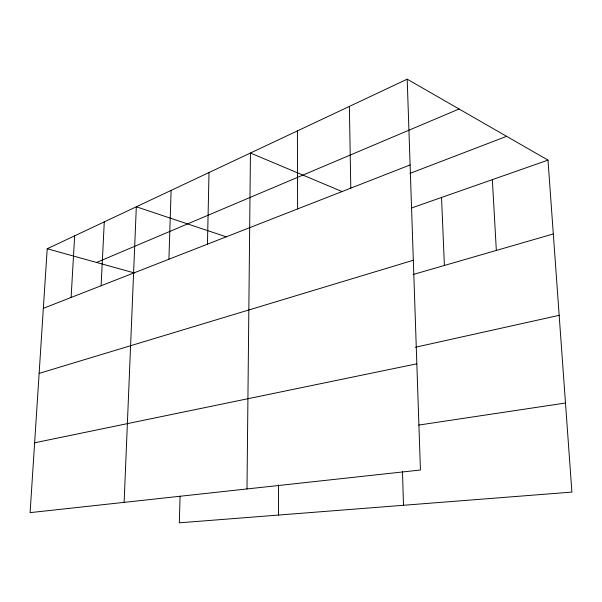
<?xml version="1.0" encoding="UTF-8"?>
<svg xmlns="http://www.w3.org/2000/svg" width="602" height="602" viewBox="0 0 602 602"><rect width="100%" height="100%" fill="white"/><g stroke="black" fill="none" stroke-linecap="round" stroke-linejoin="round"><path stroke-width="0.9" d="M278.44 515.064L278.508 485.001M246.993 488.944L250.447 153.021L342.448 191.722M207.457 244.171L209.007 172.548M180.066 496.176L179.336 522.822L571.9 492.097L547.993 160.117L407.2 79.178L47.212 248.761L30.1 512.633L420.429 470.011L407.2 79.178M168.914 259.236L171.111 190.398M124.125 502.369L136.323 206.787L226.292 236.849M101.098 285.747L104.281 221.882M71.111 297.471L74.663 235.833M96.546 262.457L459.055 108.992M43.352 308.322L410.105 164.956M410.037 173.353L506.628 136.338M411.655 207.953L547.993 160.117M39.13 373.375L413.326 260.245M413.01 274.542L553.313 233.952M415.463 347.241L559.168 315.328M34.63 442.801L416.832 363.811M418.706 425.08L565.481 403.009M47.212 248.761L134.652 273.03M492.346 179.644L496.334 250.432M441.537 197.471L444.396 265.459M402.505 471.705L403.483 505.281M349.371 106.419L350.793 188.14M297.403 130.897L297.621 208.924"/></g></svg>
